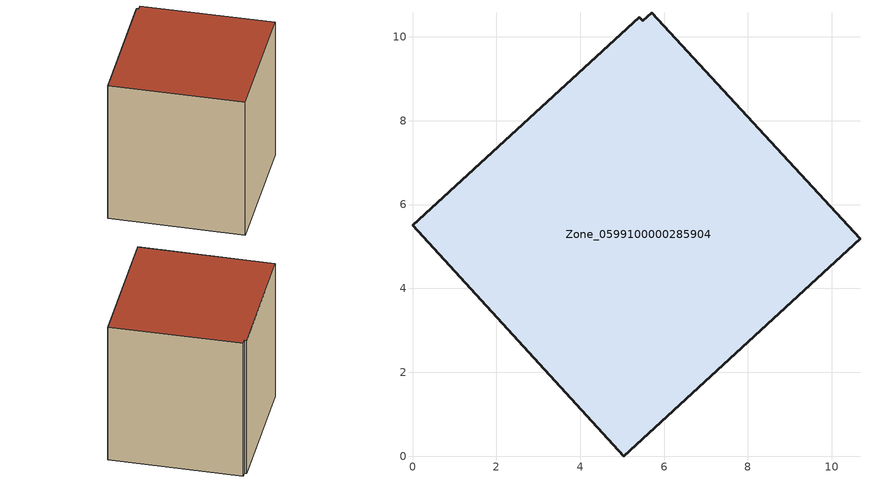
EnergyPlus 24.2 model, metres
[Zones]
Zone_0599100000285904
 floor ground (C_G): 5.71,10.57 10.67,5.18 5.03,0 0,5.51 5.41,10.47 5.49,10.38 z0
 wall outside (C_F): 5.03,0 10.67,5.18 5.71,10.57 5.49,10.38 5.41,10.47 0,5.51 5.03,0 z0:8.54
 roof outside (C_R): 10.67,5.18 5.71,10.57 5.49,10.38 5.41,10.47 0,5.51 5.03,0 z8.54
[BUILDING]
Pand.0599100000285904: North Axis=0; Terrain=City; Loads Convergence Tolerance Value=0.04; Temperature Convergence Tolerance Value=0.4; Solar Distribution=FullExterior; Maximum Number of Warmup Days=25; Minimum Number of Warmup Days=1
[Site:Location]
Rotterdam.The.Hague.AP_ZH_NLD Design_Conditions: Latitude=51.96; Longitude=4.45; Time Zone=1; Elevation=-4.5
[SITE:GROUNDTEMPERATURE:BUILDINGSURFACE]
18, 18, 18, 18, 18, 18, 18, 18, 18, 18, 18, 18
[MATERIAL] Thermal Absorptance=0.9; Solar Absorptance=0.7; Visible Absorptance=0.7
Name | Roughness | Thickness | Conductivity | Density | Specific Heat
G.TC.1992-2005 | MediumSmooth | 0.15 | 0.06 | 540 | 1210
F.TC.1992-2005 | Rough | 0.3 | 0.12 | 1920 | 840
R.TC.1992-2005 | MediumRough | 0.2 | 0.08 | 1500 | 1000
[CONSTRUCTION]
C_G: G.TC.1992-2005
C_F: F.TC.1992-2005
C_R: R.TC.1992-2005
[ZONE]
Zone_0599100000285904: Type=1; Multiplier=1; Ceiling Height=Autocalculate; Volume=Autocalculate; Floor Area=autocalculate; Part of Total Floor Area=Yes
[ZONEINFILTRATION:DESIGNFLOWRATE]
Infil_Zone_0599100000285904: Zone or ZoneList or Space or SpaceList=Zone_0599100000285904; Schedule=AlwaysOn; Design Flow Rate Calculation Method=Flow/Area; Flow Rate per Floor Area=0.0015; Constant Term Coefficient=1; Temperature Term Coefficient=0; Velocity Term Coefficient=0; Velocity Squared Term Coefficient=0
[HVACTEMPLATE:ZONE:IDEALLOADSAIRSYSTEM]
Zone_0599100000285904: Maximum Heating Supply Air Temperature=50; Minimum Cooling Supply Air Temperature=13; Maximum Heating Supply Air Humidity Ratio=0.0156; Minimum Cooling Supply Air Humidity Ratio=0.0077; Heating Limit=NoLimit; Cooling Limit=NoLimit; Dehumidification Control Type=ConstantSensibleHeatRatio; Cooling Sensible Heat Ratio=0.7; Dehumidification Setpoint=60; Humidification Control Type=None; Humidification Setpoint=30; Outdoor Air Method=None; Outdoor Air Flow Rate per Person=0.00944; Outdoor Air Flow Rate per Zone Floor Area=0; Outdoor Air Flow Rate per Zone=0; Demand Controlled Ventilation Type=None; Outdoor Air Economizer Type=NoEconomizer; Heat Recovery Type=None; Sensible Heat Recovery Effectiveness=0.7; Latent Heat Recovery Effectiveness=0.65
[ZONECONTROL:THERMOSTAT]
ThermostatControl_Zone_0599100000285904: Zone or ZoneList=Zone_0599100000285904; Control Type Schedule=DualSetpointControlType; Control 1=Thermostat_Zone_0599100000285904; Temperature Difference Between Cutout And Setpoint=0
[THERMOSTATSETPOINT:DUALSETPOINT]
Thermostat_Zone_0599100000285904: Heating Setpoint Temperature Schedule=HeatingSetpoint_Zone_0599100000285904; Cooling Setpoint Temperature Schedule=CoolingSetpoint_Zone_0599100000285904
[SCHEDULE:COMPACT]
HeatingSetpoint_Zone_0599100000285904: Through: 12/31, For: AllDays, Until: 24:00, 21
CoolingSetpoint_Zone_0599100000285904: Through: 12/31, For: AllDays, Until: 24:00, 24
DualSetpointControlType: Through: 12/31, For: AllDays, Until: 24:00, 4
AlwaysOn: Through: 12/31, For: AllDays, Until: 24:00, 1
